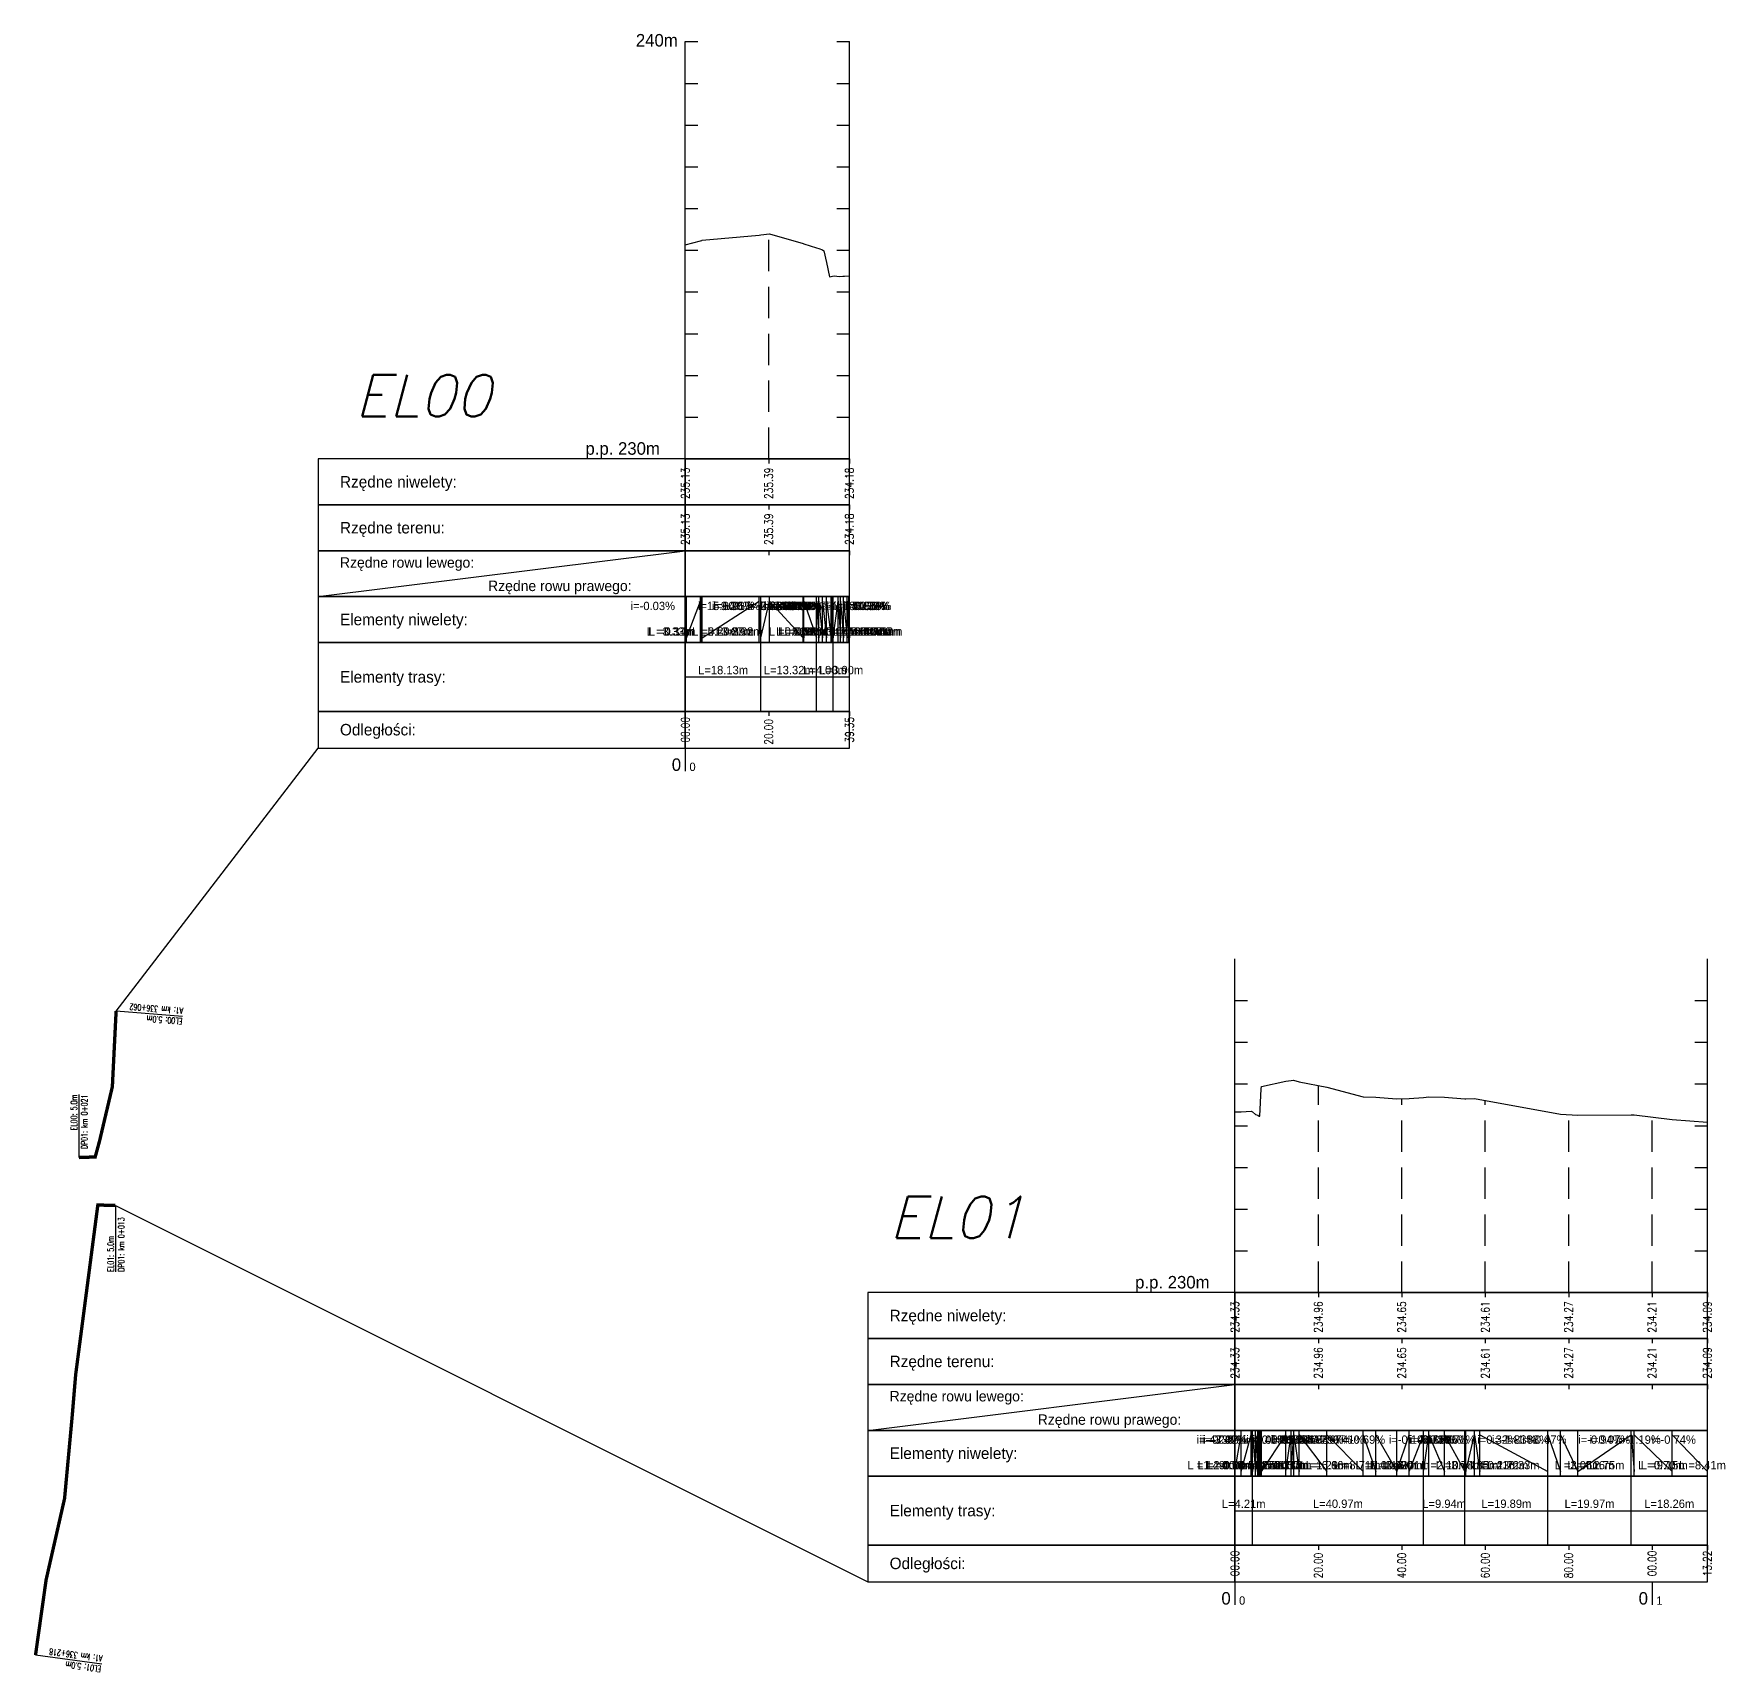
# Model space of a CAD drawing. Header units: metres. Extents: x 7399493 to 7407015, y 5696902 to 5712236.
# Drawn here: x 7402912.8 to 7403318.1, y 5711843.5 to 5712236.1 of the extents above; entities that cross this region are included whole.
import ezdxf

# ---------------------------------------------------------------- set-up
doc = ezdxf.new("R2010")
doc.units = ezdxf.units.M
doc.linetypes.add('DASHED', pattern=[0.75, 0.5, -0.25])
for name, color, linetype in [('Ekran_akustyczny_6m', 100, 'Continuous'), ('Ekran_akustyczny_6m_opis', 7, 'Continuous'), ('pomoc', 140, 'Continuous'), ('PR_0', 7, 'Continuous'), ('PR_istniejacy_teren', 7, 'Continuous')]:
    doc.layers.add(name, color=color, linetype=linetype)
doc.styles.add('simplex 0.60', font='simplex.shx', dxfattribs={"width": 0.6})
doc.styles.add('simplex 0.80', font='simplex.shx', dxfattribs={"width": 0.8})
doc.styles.add('Standard poch.', font='simplex.shx', dxfattribs={"oblique": 15})

# ---------------------------------------------------------------- blocks, each defined once
blk = doc.blocks.new('*U42')
at = {"layer": 'pomoc', "color": 7, "linetype": 'Continuous', "lineweight": -3}
for p, q in [((0, 100), (3, 100)), ((0, 0), (0, 100)), ((36.35, 100), (39.35, 100)), ((39.35, 0), (39.35, 100)), ((0, 90), (3, 90)), ((36.35, 90), (39.35, 90)), ((0, 80), (3, 80)), ((36.35, 80), (39.35, 80)), ((0, 70), (3, 70)), ((36.35, 70), (39.35, 70)), ((0, 60), (3, 60)), ((36.35, 60), (39.35, 60)), ((0, 50), (3, 50)), ((36.35, 50), (39.35, 50)), ((0, 40), (3, 40)), ((36.35, 40), (39.35, 40)), ((0, 30), (3, 30)), ((36.35, 30), (39.35, 30)), ((0, 20), (3, 20)), ((36.35, 20), (39.35, 20)), ((0, 10), (3, 10)), ((36.35, 10), (39.35, 10)), ((0, 0), (39.35, 0)), ((36.35, 0), (39.35, 0)), ((0, -11), (0, -12.1)), ((20, -11), (20, -12.1)), ((39.35, -11), (39.35, -12.1)), ((-88, -33), (0, -22)), ((0, -22), (0, -23.1)), ((20, -22), (20, -23.1)), ((39.35, -22), (39.35, -23.1)), ((0, -60.5), (0, -61.6)), ((20, -60.5), (20, -61.6)), ((39.35, -60.5), (39.35, -61.6)), ((0, -69.3), (0, -74.8))]:
    blk.add_line(p, q, dxfattribs=at)
at = {"layer": 'pomoc', "color": 7, "linetype": 'DASHED', "lineweight": -3, "ltscale": 15}
for p, q in [((20, 0), (20, 53.89)), ((0, 0), (0, 46.76)), ((39.35, 0), (39.35, 41.82))]:
    blk.add_line(p, q, dxfattribs=at)
at = {"layer": 'pomoc', "color": 1, "linetype": 'Continuous', "lineweight": -3}
for p, q in [((0, 0), (0, -1.1)), ((20, 0), (20, -1.1)), ((39.35, 0), (39.35, -1.1)), ((0, -22), (0, -23.1)), ((20, -22), (20, -23.1)), ((39.35, -22), (39.35, -23.1)), ((0, -44), (0, -33)), ((0, -34.1), (0.29, -42.9)), ((0.29, -44), (0.29, -33)), ((0.29, -42.9), (3.63, -34.1)), ((3.63, -44), (3.63, -33)), ((3.63, -42.9), (3.94, -34.1)), ((3.94, -44), (3.94, -33)), ((3.94, -42.9), (4.08, -34.1)), ((4.08, -44), (4.08, -33)), ((4.08, -42.9), (17.75, -34.1)), ((17.75, -44), (17.75, -33)), ((17.75, -42.9), (18.13, -34.1)), ((18.13, -44), (18.13, -33)), ((18.13, -42.9), (20.15, -34.1)), ((20.15, -44), (20.15, -33)), ((20.15, -34.1), (28.24, -42.9)), ((28.24, -44), (28.24, -33)), ((28.24, -34.1), (28.41, -42.9)), ((28.41, -44), (28.41, -33)), ((28.41, -34.1), (31.45, -42.9)), ((31.45, -44), (31.45, -33)), ((31.45, -34.1), (32.01, -42.9)), ((32.01, -44), (32.01, -33)), ((32.01, -34.1), (32.86, -42.9)), ((32.86, -44), (32.86, -33)), ((32.86, -42.9), (32.87, -34.1)), ((32.87, -44), (32.87, -33)), ((32.87, -34.1), (33.82, -42.9)), ((33.82, -44), (33.82, -33)), ((33.82, -34.1), (34.96, -42.9)), ((34.96, -44), (34.96, -33)), ((34.96, -42.9), (35.09, -34.1)), ((35.09, -44), (35.09, -33)), ((35.09, -42.9), (35.12, -34.1)), ((35.12, -44), (35.12, -33)), ((35.12, -34.1), (35.28, -42.9)), ((35.28, -44), (35.28, -33)), ((35.28, -34.1), (35.45, -42.9)), ((35.45, -44), (35.45, -33)), ((35.45, -44), (35.45, -33)), ((35.45, -42.9), (35.45, -34.1)), ((35.45, -42.9), (35.48, -34.1)), ((35.48, -44), (35.48, -33)), ((35.48, -42.9), (36.63, -34.1)), ((36.63, -44), (36.63, -33)), ((36.63, -34.1), (37.21, -42.9)), ((37.21, -44), (37.21, -33)), ((37.21, -34.1), (37.96, -42.9)), ((37.96, -44), (37.96, -33)), ((37.96, -34.1), (38.77, -42.9)), ((38.77, -44), (38.77, -33)), ((38.77, -34.1), (39.17, -42.9)), ((39.17, -44), (39.17, -33)), ((39.17, -34.1), (39.35, -42.9)), ((0, -60.5), (0, -44)), ((18.13, -60.5), (18.13, -44)), ((31.45, -60.5), (31.45, -44)), ((35.45, -60.5), (35.45, -44)), ((0, -52.25), (18.13, -52.25)), ((18.13, -52.25), (31.45, -52.25)), ((31.45, -52.25), (35.45, -52.25)), ((35.45, -52.25), (39.35, -52.25))]:
    blk.add_line(p, q, dxfattribs=at)
at = {"layer": 'pomoc', "color": 7, "linetype": 'Continuous', "lineweight": -3}
for points in [[(0, -11), (0, 0), (-88, 0), (-88, -11)], [(0, -11), (39.35, -11), (39.35, 0), (0, 0)], [(0, -22), (0, -11), (-88, -11), (-88, -22)], [(0, -22), (39.35, -22), (39.35, -11), (0, -11)], [(0, -33), (0, -22), (-88, -22), (-88, -33)], [(0, -33), (0, -22), (-88, -22), (-88, -33)], [(0, -33), (39.35, -33), (39.35, -22), (0, -22)], [(0, -33), (39.35, -33), (39.35, -22), (0, -22)], [(0, -44), (0, -33), (-88, -33), (-88, -44)], [(0, -44), (39.35, -44), (39.35, -33), (0, -33)], [(0, -60.5), (0, -44), (-88, -44), (-88, -60.5)], [(0, -60.5), (39.35, -60.5), (39.35, -44), (0, -44)], [(0, -69.3), (0, -60.5), (-88, -60.5), (-88, -69.3)], [(0, -69.3), (39.35, -69.3), (39.35, -60.5), (0, -60.5)]]:
    blk.add_3dface(points, dxfattribs=at)
at = {"layer": 'pomoc', "color": 2, "linetype": 'Continuous', "lineweight": -3, "char_height": 3}
for s, insert, attachment_point in [('240m', (-1.8, 100.3), 6), ('p.p. 230m', (-15, 4), 2)]:
    blk.add_mtext(s, dxfattribs=dict(at, insert=insert, attachment_point=attachment_point))
at = {"layer": 'pomoc', "color": 7, "linetype": 'Continuous', "lineweight": -3, "attachment_point": 4}
for s, insert, char_height in [('Rzędne niwelety:', (-82.75, -5.9), 2.75), ('Rzędne terenu:', (-82.75, -16.9), 2.75), ('Rzędne rowu lewego:', (-82.75, -25.2), 2.5), ('Elementy niwelety:', (-82.75, -38.9), 2.75), ('Elementy trasy:', (-82.75, -52.65), 2.75), ('Odległości:', (-82.75, -65.3), 2.75)]:
    blk.add_mtext(s, dxfattribs=dict(at, insert=insert, char_height=char_height))
at = {"layer": 'pomoc', "color": 1, "linetype": 'Continuous', "lineweight": -3, "insert": (-47.25, -30.8), "char_height": 2.5, "attachment_point": 4}
blk.add_mtext('Rzędne rowu prawego:', dxfattribs=at)
blk = doc.blocks.new('*U38')
at = {"layer": 'PR_0', "color": 1, "linetype": 'Continuous', "lineweight": -3, "char_height": 2}
for s, insert, attachment_point in [('i=-0.03%', (7403623.13, 5712294.71), 9), ('i=15.64%', (7403628.63, 5712294.71), 7), ('i=9.30%', (7403631.97, 5712294.71), 7), ('i=10.67%', (7403632.28, 5712294.71), 7), ('i=0.91%', (7403632.42, 5712294.71), 7), ('i=-2.86%', (7403651.08, 5712294.71), 9), ('i=-3.28%', (7403651.25, 5712294.71), 9), ('i=-3.02%', (7403654.3, 5712294.71), 9), ('i=-3.04%', (7403654.86, 5712294.71), 9), ('i=-35.20%', (7403656.66, 5712294.71), 9), ('i=-4.44%', (7403655.7, 5712294.71), 9), ('i=-45.78%', (7403657.8, 5712294.71), 9), ('i=0.65%', (7403646.09, 5712294.71), 7), ('i=-28.84%', (7403658.29, 5712294.71), 9), ('i=1.17%', (7403646.48, 5712294.71), 7), ('i=-8.38%', (7403658.12, 5712294.71), 9), ('i=-1.05%', (7403660.05, 5712294.71), 9), ('i=-1.05%', (7403660.8, 5712294.71), 9), ('i=-1.29%', (7403661.61, 5712294.71), 9), ('i=-1.70%', (7403662.02, 5712294.71), 9), ('i=-0.12%', (7403662.2, 5712294.71), 9), ('i=188.56%', (7403661.2, 5712294.71), 7), ('i=40.08%', (7403663.3, 5712294.71), 7), ('i=54.34%', (7403663.43, 5712294.71), 7), ('i=10.58%', (7403663.79, 5712294.71), 7), ('i=0.06%', (7403663.8, 5712294.71), 7), ('i=1.97%', (7403663.82, 5712294.71), 7), ('L =3.33m', (7403627.59, 5712288.59), 9), ('L =0.31m', (7403627.91, 5712288.59), 9), ('L =0.14m', (7403628.05, 5712288.59), 9), ('L =0.29m', (7403627.22, 5712288.59), 7), ('L =13.67m', (7403641.71, 5712288.59), 9), ('L =0.39m', (7403642.1, 5712288.59), 9), ('L =2.02m', (7403644.12, 5712288.59), 9), ('L =0.02m', (7403656.84, 5712288.59), 9), ('L =8.09m', (7403647.37, 5712288.59), 7), ('L =0.13m', (7403659.05, 5712288.59), 9), ('L =0.03m', (7403659.09, 5712288.59), 9), ('L =0.00m', (7403659.42, 5712288.59), 9), ('L =0.02m', (7403659.44, 5712288.59), 9), ('L =1.16m', (7403660.6, 5712288.59), 9), ('L =0.17m', (7403655.46, 5712288.59), 7), ('L =3.05m', (7403655.63, 5712288.59), 7), ('L =0.56m', (7403658.67, 5712288.59), 7), ('L =0.84m', (7403659.23, 5712288.59), 7), ('L =0.95m', (7403660.09, 5712288.59), 7), ('L =1.14m', (7403661.04, 5712288.59), 7), ('L =0.16m', (7403662.34, 5712288.59), 7), ('L =0.17m', (7403662.5, 5712288.59), 7), ('L =0.58m', (7403663.85, 5712288.59), 7), ('L =0.75m', (7403664.43, 5712288.59), 7), ('L =0.81m', (7403665.18, 5712288.59), 7), ('L =0.40m', (7403665.99, 5712288.59), 7), ('L =0.18m', (7403666.39, 5712288.59), 7)]:
    blk.add_mtext(s, dxfattribs=dict(at, insert=insert, attachment_point=attachment_point))
blk = doc.blocks.new('*U37')
at = {"layer": 'pomoc', "color": 1, "linetype": 'Continuous', "lineweight": -3, "char_height": 2, "attachment_point": 8}
for s, insert in [('L=18.13m', (7403634.66, 5712279.34)), ('L=13.32m', (7403650.39, 5712279.34)), ('L=4.00m', (7403659.05, 5712279.34)), ('L=3.90m', (7403663, 5712279.34))]:
    blk.add_mtext(s, dxfattribs=dict(at, insert=insert))
blk = doc.blocks.new('*U36')
at = {"layer": 'pomoc', "color": 1, "linetype": 'Continuous', "lineweight": -3, "char_height": 2, "attachment_point": 5, "rotation": 90, "style": 'simplex 0.80'}
for s, insert in [('00.00', (7403625.59, 5712266.06)), ('20.00', (7403645.59, 5712265.56)), ('39.35', (7403664.95, 5712266.06))]:
    blk.add_mtext(s, dxfattribs=dict(at, insert=insert))
blk = doc.blocks.new('*U35')
at = {"layer": 'pomoc', "color": 1, "linetype": 'Continuous', "lineweight": -3}
for insert, char_height, attachment_point in [((7403624.59, 5712256.16), 3, 9), ((7403626.59, 5712256.16), 2, 7)]:
    blk.add_mtext('0', dxfattribs=dict(at, insert=insert, char_height=char_height, attachment_point=attachment_point))
blk = doc.blocks.new('*U50')
at = {"layer": 'pomoc', "color": 7, "linetype": 'Continuous', "lineweight": -3}
for p, q in [((0, 0), (0, 80)), ((113.22, 0), (113.22, 80)), ((0, 70), (3, 70)), ((110.22, 70), (113.22, 70)), ((0, 60), (3, 60)), ((110.22, 60), (113.22, 60)), ((0, 50), (3, 50)), ((110.22, 50), (113.22, 50)), ((0, 40), (3, 40)), ((110.22, 40), (113.22, 40)), ((0, 30), (3, 30)), ((110.22, 30), (113.22, 30)), ((0, 20), (3, 20)), ((110.22, 20), (113.22, 20)), ((0, 10), (3, 10)), ((110.22, 10), (113.22, 10)), ((0, 0), (113.22, 0)), ((110.22, 0), (113.22, 0)), ((0, -11), (0, -12.1)), ((20, -11), (20, -12.1)), ((40, -11), (40, -12.1)), ((60, -11), (60, -12.1)), ((80, -11), (80, -12.1)), ((100, -11), (100, -12.1)), ((113.22, -11), (113.22, -12.1)), ((-88, -33), (0, -22)), ((0, -22), (0, -23.1)), ((20, -22), (20, -23.1)), ((40, -22), (40, -23.1)), ((60, -22), (60, -23.1)), ((80, -22), (80, -23.1)), ((100, -22), (100, -23.1)), ((113.22, -22), (113.22, -23.1)), ((0, -60.5), (0, -61.6)), ((20, -60.5), (20, -61.6)), ((40, -60.5), (40, -61.6)), ((60, -60.5), (60, -61.6)), ((80, -60.5), (80, -61.6)), ((100, -60.5), (100, -61.6)), ((113.22, -60.5), (113.22, -61.6)), ((0, -69.3), (0, -74.8)), ((100, -69.3), (100, -74.8))]:
    blk.add_line(p, q, dxfattribs=at)
at = {"layer": 'pomoc', "color": 7, "linetype": 'DASHED', "lineweight": -3, "ltscale": 15}
for p, q in [((20, 0), (20, 49.64)), ((40, 0), (40, 46.5)), ((60, 0), (60, 46.07)), ((0, 0), (0, 43.3)), ((80, 0), (80, 42.66)), ((100, 0), (100, 42.06)), ((113.22, 0), (113.22, 40.86))]:
    blk.add_line(p, q, dxfattribs=at)
at = {"layer": 'pomoc', "color": 1, "linetype": 'Continuous', "lineweight": -3}
for p, q in [((0, 0), (0, -1.1)), ((20, 0), (20, -1.1)), ((40, 0), (40, -1.1)), ((60, 0), (60, -1.1)), ((80, 0), (80, -1.1)), ((100, 0), (100, -1.1)), ((113.22, 0), (113.22, -1.1)), ((0, -22), (0, -23.1)), ((20, -22), (20, -23.1)), ((40, -22), (40, -23.1)), ((60, -22), (60, -23.1)), ((80, -22), (80, -23.1)), ((100, -22), (100, -23.1)), ((113.22, -22), (113.22, -23.1)), ((0, -44), (0, -33)), ((0, -42.9), (1.49, -34.1)), ((1.49, -44), (1.49, -33)), ((1.49, -42.9), (3.9, -34.1)), ((3.9, -44), (3.9, -33)), ((3.9, -34.1), (4.21, -42.9)), ((4.21, -44), (4.21, -33)), ((4.21, -34.1), (4.92, -42.9)), ((4.92, -44), (4.92, -33)), ((4.92, -34.1), (5.49, -42.9)), ((5.49, -44), (5.49, -33)), ((5.49, -34.1), (5.81, -42.9)), ((5.81, -44), (5.81, -33)), ((5.81, -42.9), (5.97, -34.1)), ((5.97, -44), (5.97, -33)), ((5.97, -42.9), (6.28, -34.1)), ((6.28, -44), (6.28, -33)), ((6.28, -42.9), (6.37, -34.1)), ((6.37, -44), (6.37, -33)), ((6.37, -42.9), (12.23, -34.1)), ((12.23, -44), (12.23, -33)), ((12.23, -42.9), (13.48, -34.1)), ((13.48, -44), (13.48, -33)), ((13.48, -42.9), (14.08, -34.1)), ((14.08, -44), (14.08, -33)), ((14.08, -34.1), (15.37, -42.9)), ((15.37, -44), (15.37, -33)), ((15.37, -34.1), (22.02, -42.9)), ((22.02, -44), (22.02, -33)), ((22.02, -34.1), (30.74, -42.9)), ((30.74, -44), (30.74, -33)), ((30.74, -34.1), (33.76, -42.9)), ((33.76, -44), (33.76, -33)), ((33.76, -34.1), (38.77, -42.9)), ((38.77, -44), (38.77, -33)), ((38.77, -42.9), (41.77, -34.1)), ((41.77, -44), (41.77, -33)), ((41.77, -42.9), (45.17, -34.1)), ((45.17, -44), (45.17, -33)), ((45.17, -42.9), (46.47, -34.1)), ((46.47, -44), (46.47, -33)), ((46.47, -34.1), (50.26, -42.9)), ((50.26, -44), (50.26, -33)), ((50.26, -34.1), (55.11, -42.9)), ((55.11, -44), (55.11, -33)), ((55.11, -34.1), (55.34, -42.9)), ((55.34, -44), (55.34, -33)), ((55.34, -42.9), (57.45, -34.1)), ((57.45, -44), (57.45, -33)), ((57.45, -34.1), (58.67, -42.9)), ((58.67, -44), (58.67, -33)), ((58.67, -34.1), (75, -42.9)), ((75, -44), (75, -33)), ((75, -34.1), (78.06, -42.9)), ((78.06, -44), (78.06, -33)), ((78.06, -34.1), (82.21, -42.9)), ((82.21, -44), (82.21, -33)), ((82.21, -42.9), (94.97, -34.1)), ((94.97, -44), (94.97, -33)), ((94.97, -34.1), (95.66, -42.9)), ((95.66, -44), (95.66, -33)), ((95.66, -34.1), (104.82, -42.9)), ((104.82, -44), (104.82, -33)), ((104.82, -34.1), (113.22, -42.9)), ((0, -60.5), (0, -44)), ((4.21, -60.5), (4.21, -44)), ((45.17, -60.5), (45.17, -44)), ((55.11, -60.5), (55.11, -44)), ((75, -60.5), (75, -44)), ((94.97, -60.5), (94.97, -44)), ((0, -52.25), (4.21, -52.25)), ((4.21, -52.25), (45.17, -52.25)), ((45.17, -52.25), (55.11, -52.25)), ((55.11, -52.25), (75, -52.25)), ((75, -52.25), (94.97, -52.25)), ((94.97, -52.25), (113.22, -52.25))]:
    blk.add_line(p, q, dxfattribs=at)
at = {"layer": 'pomoc', "color": 7, "linetype": 'Continuous', "lineweight": -3}
for points in [[(0, -11), (0, 0), (-88, 0), (-88, -11)], [(0, -11), (113.22, -11), (113.22, 0), (0, 0)], [(0, -22), (0, -11), (-88, -11), (-88, -22)], [(0, -22), (113.22, -22), (113.22, -11), (0, -11)], [(0, -33), (0, -22), (-88, -22), (-88, -33)], [(0, -33), (0, -22), (-88, -22), (-88, -33)], [(0, -33), (113.22, -33), (113.22, -22), (0, -22)], [(0, -33), (113.22, -33), (113.22, -22), (0, -22)], [(0, -44), (0, -33), (-88, -33), (-88, -44)], [(0, -44), (113.22, -44), (113.22, -33), (0, -33)], [(0, -60.5), (0, -44), (-88, -44), (-88, -60.5)], [(0, -60.5), (113.22, -60.5), (113.22, -44), (0, -44)], [(0, -69.3), (0, -60.5), (-88, -60.5), (-88, -69.3)], [(0, -69.3), (113.22, -69.3), (113.22, -60.5), (0, -60.5)]]:
    blk.add_3dface(points, dxfattribs=at)
at = {"layer": 'pomoc', "color": 2, "linetype": 'Continuous', "lineweight": -3, "insert": (-15, 4), "char_height": 3, "attachment_point": 2}
blk.add_mtext('p.p. 230m', dxfattribs=at)
at = {"layer": 'pomoc', "color": 7, "linetype": 'Continuous', "lineweight": -3, "attachment_point": 4}
for s, insert, char_height in [('Rzędne niwelety:', (-82.75, -5.9), 2.75), ('Rzędne terenu:', (-82.75, -16.9), 2.75), ('Rzędne rowu lewego:', (-82.75, -25.2), 2.5), ('Elementy niwelety:', (-82.75, -38.9), 2.75), ('Elementy trasy:', (-82.75, -52.65), 2.75), ('Odległości:', (-82.75, -65.3), 2.75)]:
    blk.add_mtext(s, dxfattribs=dict(at, insert=insert, char_height=char_height))
at = {"layer": 'pomoc', "color": 1, "linetype": 'Continuous', "lineweight": -3, "insert": (-47.25, -30.8), "char_height": 2.5, "attachment_point": 4}
blk.add_mtext('Rzędne rowu prawego:', dxfattribs=at)
blk = doc.blocks.new('*U49')
at = {"layer": 'PR_istniejacy_teren', "color": 7, "linetype": 'Continuous', "lineweight": -3, "ltscale": 4}
for p, q in [((7403832.88, 5712381.67), (7403833.47, 5712381.72)), ((7403833.47, 5712381.72), (7403834.76, 5712381.33)), ((7403825.37, 5712373.12), (7403825.68, 5712379.69)), ((7403825.68, 5712379.69), (7403825.77, 5712380.21)), ((7403825.77, 5712380.21), (7403831.63, 5712381.47)), ((7403831.63, 5712381.47), (7403832.88, 5712381.67)), ((7403834.76, 5712381.33), (7403841.42, 5712380.1)), ((7403841.42, 5712380.1), (7403850.13, 5712377.78)), ((7403850.13, 5712377.78), (7403853.16, 5712377.65)), ((7403853.16, 5712377.65), (7403858.16, 5712377.31)), ((7403861.17, 5712377.36), (7403864.57, 5712377.63)), ((7403864.57, 5712377.63), (7403865.87, 5712377.72)), ((7403865.87, 5712377.72), (7403869.65, 5712377.67)), ((7403869.65, 5712377.67), (7403874.51, 5712377.31)), ((7403819.39, 5712374.13), (7403820.89, 5712374.19)), ((7403820.89, 5712374.19), (7403823.29, 5712374.32)), ((7403823.29, 5712374.32), (7403823.6, 5712374.19)), ((7403823.6, 5712374.19), (7403824.31, 5712373.52)), ((7403858.16, 5712377.31), (7403861.17, 5712377.36)), ((7403874.51, 5712377.31), (7403874.74, 5712377.29)), ((7403874.74, 5712377.29), (7403876.84, 5712377.36)), ((7403876.84, 5712377.36), (7403878.06, 5712377.15)), ((7403878.06, 5712377.15), (7403894.39, 5712374.16)), ((7403894.39, 5712374.16), (7403897.45, 5712373.58)), ((7403897.45, 5712373.58), (7403901.61, 5712373.39)), ((7403824.31, 5712373.52), (7403824.88, 5712373.32)), ((7403824.88, 5712373.32), (7403825.2, 5712373.09)), ((7403825.2, 5712373.09), (7403825.37, 5712373.12)), ((7403901.61, 5712373.39), (7403914.36, 5712373.47)), ((7403914.36, 5712373.47), (7403915.06, 5712373.41)), ((7403915.06, 5712373.41), (7403924.21, 5712372.32)), ((7403924.21, 5712372.32), (7403932.62, 5712371.69))]:
    blk.add_line(p, q, dxfattribs=at)
blk = doc.blocks.new('*U48')
at = {"layer": 'pomoc', "color": 1, "linetype": 'Continuous', "lineweight": -3, "char_height": 2, "attachment_point": 6, "rotation": 90, "style": 'simplex 0.80'}
for s, insert in [('234.33', (7403819.39, 5712328.75)), ('234.96', (7403839.39, 5712328.75)), ('234.65', (7403859.39, 5712328.75)), ('234.61', (7403879.39, 5712328.75)), ('234.27', (7403899.39, 5712328.75)), ('234.21', (7403919.39, 5712328.75)), ('234.09', (7403932.62, 5712328.75))]:
    blk.add_mtext(s, dxfattribs=dict(at, insert=insert))
blk = doc.blocks.new('*U47')
at = {"layer": 'pomoc', "color": 1, "linetype": 'Continuous', "lineweight": -3, "char_height": 2, "attachment_point": 6, "rotation": 90, "style": 'simplex 0.80'}
for s, insert in [('234.33', (7403819.39, 5712317.75)), ('234.96', (7403839.39, 5712317.75)), ('234.65', (7403859.39, 5712317.75)), ('234.61', (7403879.39, 5712317.75)), ('234.27', (7403899.39, 5712317.75)), ('234.21', (7403919.39, 5712317.75)), ('234.09', (7403932.62, 5712317.75))]:
    blk.add_mtext(s, dxfattribs=dict(at, insert=insert))
blk = doc.blocks.new('*U46')
at = {"layer": 'PR_0', "color": 1, "linetype": 'Continuous', "lineweight": -3, "char_height": 2}
for s, insert, attachment_point in [('i=-4.28%', (7403820.85, 5712294.58), 9), ('i=-9.39%', (7403821.56, 5712294.58), 9), ('i=-3.40%', (7403822.13, 5712294.58), 9), ('i=-7.22%', (7403822.45, 5712294.58), 9), ('i=-3.00%', (7403832.01, 5712294.58), 9), ('i=0.41%', (7403822.14, 5712294.58), 7), ('i=0.53%', (7403823.64, 5712294.58), 7), ('i=2.06%', (7403827.95, 5712294.58), 7), ('i=-1.85%', (7403838.67, 5712294.58), 9), ('i=208.81%', (7403828.12, 5712294.58), 7), ('i=59.01%', (7403828.43, 5712294.58), 7), ('i=2.14%', (7403828.52, 5712294.58), 7), ('i=1.63%', (7403834.38, 5712294.58), 7), ('i=0.79%', (7403835.63, 5712294.58), 7), ('i=-2.67%', (7403847.38, 5712294.58), 9), ('i=-0.41%', (7403850.41, 5712294.58), 9), ('i=-0.69%', (7403855.41, 5712294.58), 9), ('i=-0.14%', (7403866.9, 5712294.58), 9), ('i=0.16%', (7403860.91, 5712294.58), 7), ('i=-0.73%', (7403871.76, 5712294.58), 9), ('i=-0.71%', (7403871.99, 5712294.58), 9), ('i=0.80%', (7403863.92, 5712294.58), 7), ('i=-1.75%', (7403875.31, 5712294.58), 9), ('i=0.71%', (7403867.32, 5712294.58), 7), ('i=0.32%', (7403877.49, 5712294.58), 7), ('i=-1.83%', (7403891.64, 5712294.58), 9), ('i=-1.88%', (7403894.7, 5712294.58), 9), ('i=-0.47%', (7403898.86, 5712294.58), 9), ('i=-0.94%', (7403912.31, 5712294.58), 9), ('i=0.07%', (7403904.36, 5712294.58), 7), ('i=-1.19%', (7403921.46, 5712294.58), 9), ('i=-0.74%', (7403929.87, 5712294.58), 9), ('L =1.49m', (7403819.26, 5712288.46), 9), ('L =2.40m', (7403821.67, 5712288.46), 9), ('L =0.16m', (7403823.74, 5712288.46), 9), ('L =0.31m', (7403824.05, 5712288.46), 9), ('L =0.09m', (7403824.14, 5712288.46), 9), ('L =5.86m', (7403830, 5712288.46), 9), ('L =1.25m', (7403831.25, 5712288.46), 9), ('L =0.59m', (7403831.85, 5712288.46), 9), ('L =0.31m', (7403824.92, 5712288.46), 7), ('L =0.71m', (7403825.23, 5712288.46), 7), ('L =0.57m', (7403825.94, 5712288.46), 7), ('L =0.32m', (7403826.51, 5712288.46), 7), ('L =1.29m', (7403835.1, 5712288.46), 7), ('L =6.66m', (7403836.39, 5712288.46), 7), ('L =8.71m', (7403843.04, 5712288.46), 7), ('L =3.00m', (7403859.54, 5712288.46), 9), ('L =3.40m', (7403862.94, 5712288.46), 9), ('L =3.02m', (7403851.76, 5712288.46), 7), ('L =1.30m', (7403864.24, 5712288.46), 9), ('L =5.01m', (7403854.78, 5712288.46), 7), ('L =2.10m', (7403875.22, 5712288.46), 9), ('L =3.78m', (7403867.49, 5712288.46), 7), ('L =4.85m', (7403871.28, 5712288.46), 7), ('L =0.23m', (7403876.13, 5712288.46), 7), ('L =1.22m', (7403878.47, 5712288.46), 7), ('L =16.33m', (7403879.69, 5712288.46), 7), ('L =3.06m', (7403896.02, 5712288.46), 7), ('L =4.16m', (7403899.08, 5712288.46), 7), ('L =12.75m', (7403912.74, 5712288.46), 9), ('L =0.70m', (7403915.99, 5712288.46), 7), ('L =9.15m', (7403916.68, 5712288.46), 7), ('L =8.41m', (7403925.84, 5712288.46), 7)]:
    blk.add_mtext(s, dxfattribs=dict(at, insert=insert, attachment_point=attachment_point))
blk = doc.blocks.new('*U45')
at = {"layer": 'pomoc', "color": 1, "linetype": 'Continuous', "lineweight": -3, "char_height": 2, "attachment_point": 8}
for s, insert in [('L=4.21m', (7403821.5, 5712279.21)), ('L=40.97m', (7403844.08, 5712279.21)), ('L=9.94m', (7403869.54, 5712279.21)), ('L=19.89m', (7403884.45, 5712279.21)), ('L=19.97m', (7403904.38, 5712279.21)), ('L=18.26m', (7403923.49, 5712279.21))]:
    blk.add_mtext(s, dxfattribs=dict(at, insert=insert))
blk = doc.blocks.new('*U44')
at = {"layer": 'pomoc', "color": 1, "linetype": 'Continuous', "lineweight": -3, "char_height": 2, "attachment_point": 5, "rotation": 90, "style": 'simplex 0.80'}
for s, insert in [('00.00', (7403819.39, 5712265.93)), ('20.00', (7403839.39, 5712265.43)), ('40.00', (7403859.39, 5712265.43)), ('60.00', (7403879.39, 5712265.43)), ('80.00', (7403899.39, 5712265.43)), ('00.00', (7403919.39, 5712265.93)), ('13.22', (7403932.62, 5712265.93))]:
    blk.add_mtext(s, dxfattribs=dict(at, insert=insert))
blk = doc.blocks.new('*U43')
at = {"layer": 'pomoc', "color": 1, "linetype": 'Continuous', "lineweight": -3}
for s, insert, char_height, attachment_point in [('0', (7403818.39, 5712256.03), 3, 9), ('0', (7403820.39, 5712256.03), 2, 7), ('0', (7403918.39, 5712256.03), 3, 9), ('1', (7403920.39, 5712256.03), 2, 7)]:
    blk.add_mtext(s, dxfattribs=dict(at, insert=insert, char_height=char_height, attachment_point=attachment_point))

msp = doc.modelspace()

# ---------------------------------------------------------------- linework, layer by layer
at = {"layer": 'Ekran_akustyczny_6m', "const_width": 0.8}
for points in [[(7402923.57, 5711966.84), (7402927.47, 5711966.97), (7402928.52, 5711970.83), (7402931.58, 5711983.8), (7402932.48, 5712001.91)], [(7402932.31, 5711955.34), (7402928.1, 5711955.46), (7402922.79, 5711914.83), (7402921.96, 5711904.93), (7402920.13, 5711885.13), (7402915.71, 5711865.66), (7402913.16, 5711847.58)]]:
    msp.add_lwpolyline(points, dxfattribs=at)
at = {"layer": 'Ekran_akustyczny_6m_opis'}
for p, q in [((7402948.43, 5712000.65), (7402932.48, 5712001.91)), ((7402923.57, 5711981.91), (7402923.57, 5711966.84)), ((7402932.31, 5711955.34), (7402932.31, 5711939.45)), ((7402929.02, 5711845.43), (7402913.16, 5711847.58))]:
    msp.add_line(p, q, dxfattribs=at)
at = {"layer": 'pomoc', "color": 3, "linetype": 'Continuous', "lineweight": 25}
for p, q in [((7402932.48, 5712001.91), (7402980.88, 5712064.95)), ((7402932.31, 5711955.34), (7403112.61, 5711865.16))]:
    msp.add_line(p, q, dxfattribs=at)
at = {"layer": 'PR_istniejacy_teren', "color": 7, "linetype": 'Continuous', "lineweight": -3, "ltscale": 4}
for p, q in [((7403072.96, 5712186.66), (7403086.62, 5712187.9)), ((7403086.62, 5712187.9), (7403087.01, 5712187.92)), ((7403087.01, 5712187.92), (7403089.03, 5712188.16)), ((7403089.03, 5712188.16), (7403097.12, 5712185.85)), ((7403068.88, 5712185.55), (7403072.5, 5712186.52)), ((7403072.5, 5712186.52), (7403072.82, 5712186.6)), ((7403072.82, 5712186.6), (7403072.96, 5712186.66)), ((7403097.12, 5712185.85), (7403097.29, 5712185.79)), ((7403097.29, 5712185.79), (7403100.33, 5712184.87)), ((7403100.33, 5712184.87), (7403100.89, 5712184.7)), ((7403100.89, 5712184.7), (7403101.74, 5712184.33)), ((7403101.74, 5712184.33), (7403102.08, 5712184.1)), ((7403102.08, 5712184.1), (7403102.7, 5712181.3)), ((7403102.7, 5712181.3), (7403103.44, 5712177.91)), ((7403103.41, 5712177.91), (7403103.42, 5712177.91)), ((7403103.42, 5712177.91), (7403103.44, 5712177.91)), ((7403103.44, 5712177.91), (7403104.6, 5712178.14))]:
    msp.add_line(p, q, dxfattribs=at)
msp.add_lwpolyline([(7403104.6, 5712178.14), (7403105.17, 5712178.08), (7403105.92, 5712178), (7403106.67, 5712178.03), (7403107.05, 5712178.05), (7403108.23, 5712178.14)], dxfattribs=at)

# ---------------------------------------------------------------- block references
at = {"layer": 'pomoc', "color": 140, "linetype": 'Continuous', "lineweight": -3}
for name, p in [('*U42', (7403068.88, 5712134.25)), ('*U38', (-556.71, -196.72)), ('*U37', (-556.71, -196.72)), ('*U36', (-556.71, -196.72)), ('*U35', (-556.71, -196.72)), ('*U50', (7403200.61, 5711934.46)), ('*U49', (-618.79, -396.37)), ('*U48', (-618.79, -396.37)), ('*U47', (-618.79, -396.37)), ('*U46', (-618.79, -396.37)), ('*U45', (-618.79, -396.37)), ('*U44', (-618.79, -396.37)), ('*U43', (-618.79, -396.37))]:
    msp.add_blockref(name, p, dxfattribs=at)

# ---------------------------------------------------------------- texts
at = {"layer": 'Ekran_akustyczny_6m_opis', "char_height": 1.5, "style": 'simplex 0.60'}
for s, insert, attachment_point, rotation in [('A1: km 336+062', (7402948.59, 5712002.71), 7, 175.489), ('EL00: 5.0m', (7402948.4, 5712000.19), 7, 175.489), ('EL00: 5.0m', (7402923.11, 5711981.91), 9, 90), ('DP01: km 0+021', (7402925.63, 5711981.91), 9, 90), ('DP01: km 0+013', (7402934.45, 5711939.45), 7, 90), ('EL01: 5.0m', (7402931.93, 5711939.45), 7, 90), ('A1: km 336+218', (7402929.3, 5711847.48), 7, 172.2904), ('EL01: 5.0m', (7402928.96, 5711844.97), 7, 172.2904)]:
    msp.add_mtext(s, dxfattribs=dict(at, insert=insert, attachment_point=attachment_point, rotation=rotation))
at = {"layer": 'pomoc', "style": 'Standard poch.', "oblique": 15}
for s, p in [('EL00', (7402989.73, 5712144.38)), ('EL01', (7403117.82, 5711947.51))]:
    msp.add_text(s, height=10, dxfattribs=at).set_placement(p)
at = {"layer": 'pomoc', "color": 1, "linetype": 'Continuous', "lineweight": -3, "char_height": 2, "attachment_point": 6, "rotation": 90, "style": 'simplex 0.80'}
for s, insert in [('235.13', (7403068.88, 5712132.17)), ('235.39', (7403088.88, 5712132.17)), ('234.18', (7403108.23, 5712132.17)), ('235.13', (7403068.88, 5712121.17)), ('235.39', (7403088.88, 5712121.17)), ('234.18', (7403108.23, 5712121.17))]:
    msp.add_mtext(s, dxfattribs=dict(at, insert=insert))

doc.saveas('drawing.dxf')
